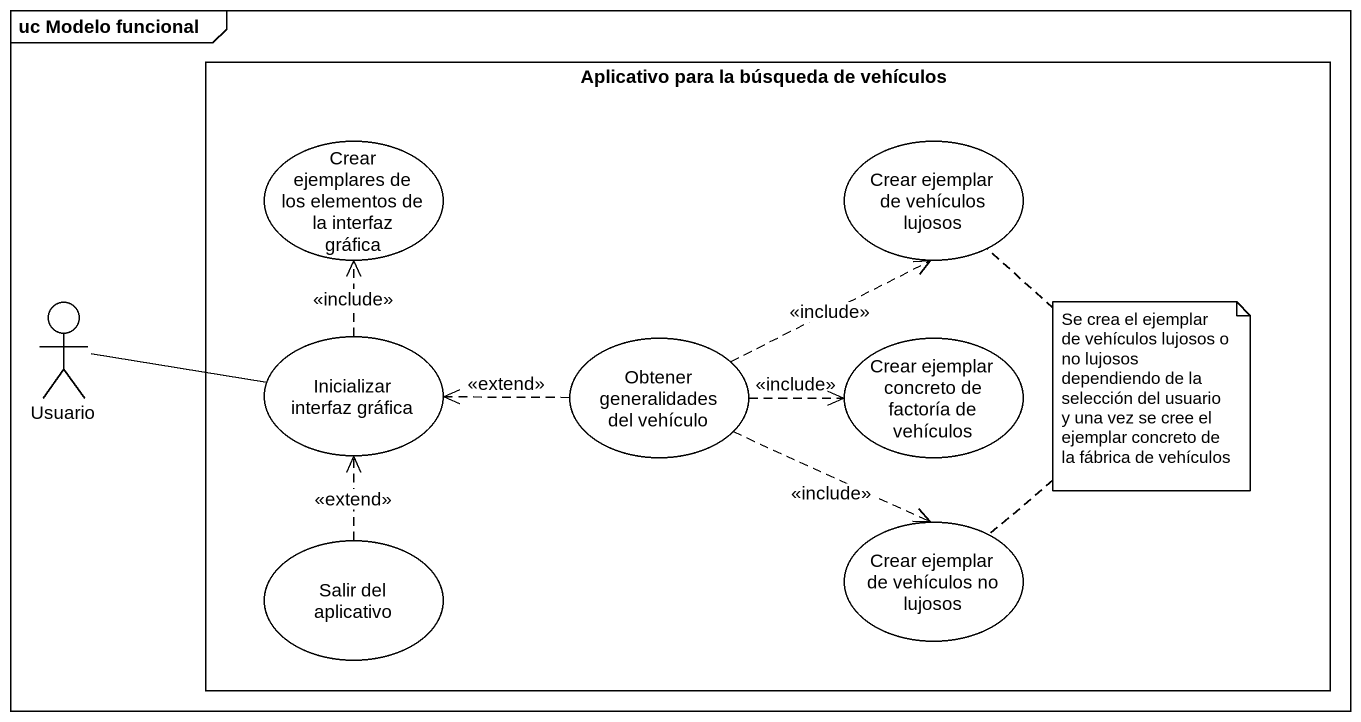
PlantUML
@startuml
mainframe uc Modelo funcional
rectangle "Aplicativo para la búsqueda de vehículos" as Aplicativo_para_la_búsqueda {
  usecase "Crear ejemplares de los elementos de la interfaz gráfica" as Crear_ejemplares_de_los
  usecase "Crear ejemplar de vehículos lujosos" as Crear_ejemplar_de_vehículos
  usecase "Inicializar interfaz gráfica" as Inicializar_interfaz_gráfica
  usecase "Obtener generalidades del vehículo" as Obtener_generalidades_del
  usecase "Crear ejemplar concreto de factoría de vehículos" as Crear_ejemplar_concreto_de
  usecase "Salir del aplicativo" as Salir_del_aplicativo
  usecase "Crear ejemplar de vehículos no lujosos" as Crear_ejemplar_de_vehículos_2
}
actor Usuario
Usuario -right- Inicializar_interfaz_gráfica
Inicializar_interfaz_gráfica .up.> Crear_ejemplares_de_los : <<include>>
Obtener_generalidades_del .up.> Crear_ejemplar_de_vehículos : <<include>>
Obtener_generalidades_del .left.> Inicializar_interfaz_gráfica : <<extend>>
Obtener_generalidades_del .right.> Crear_ejemplar_concreto_de : <<include>>
Obtener_generalidades_del ..> Crear_ejemplar_de_vehículos_2 : <<include>>
Salir_del_aplicativo .up.> Inicializar_interfaz_gráfica : <<extend>>
note as N1
  Se crea el ejemplar de vehículos lujosos o no lujosos dependiendo de la selección del usuario y una vez se cree el ejemplar concreto de la fábrica de vehículos
end note
N1 .. Crear_ejemplar_de_vehículos
N1 .. Crear_ejemplar_de_vehículos_2
@enduml
